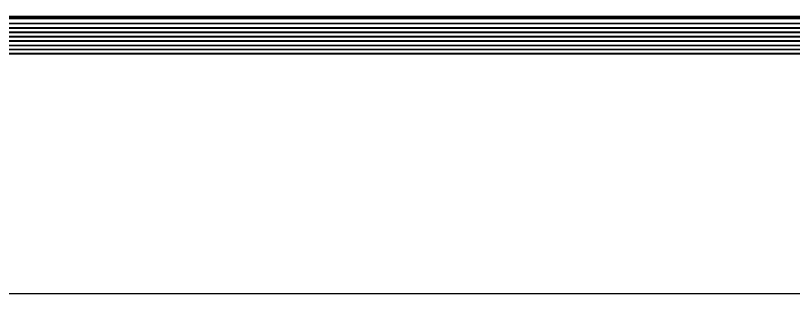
# Model space of a CAD drawing. Header units: inches. Extents: x -11 to 1110, y -7 to 455.
# Drawn here: x 215.1 to 349.4, y -0.1 to 48.1 of the extents above; entities that cross this region are included whole.
import ezdxf

# ---------------------------------------------------------------- set-up
doc = ezdxf.new("R2010")
doc.units = ezdxf.units.IN
doc.layers.add('Board_outline', color=216, linetype='Continuous')
doc.layers.add('Top Layer', color=1, linetype='Continuous')

msp = doc.modelspace()

# ---------------------------------------------------------------- linework, layer by layer
at = {"layer": 'Board_outline'}
msp.add_lwpolyline([(0, 0, 0.254, 0.254, 0), (704, 0, 0.254, 0.254, 0)], format="xyseb", dxfattribs=at)
at = {"layer": 'Top Layer'}
for points in [[(211.83, 47.78, 0.635, 0.635, 0), (641.17, 47.78, 0.635, 0.635, 0)], [(197.34, 45.94, 0.305, 0.305, 0), (678.19, 45.94, 0.305, 0.305, 0)], [(197.72, 46.74, 0.305, 0.305, 0), (678.34, 46.74, 0.305, 0.305, 0)], [(196.33, 44.45, 0.305, 0.305, 0), (673.34, 44.45, 0.305, 0.305, 0)], [(196.94, 45.2, 0.305, 0.305, 0), (677.41, 45.2, 0.305, 0.305, 0)], [(195.57, 42.93, 0.305, 0.305, 0), (670.55, 42.93, 0.305, 0.305, 0)], [(195.94, 43.69, 0.305, 0.305, 0), (670.91, 43.69, 0.305, 0.305, 0)], [(183.13, 41.51, 0.305, 0.305, 0), (669.66, 41.51, 0.305, 0.305, 0)], [(185.65, 42.21, 0.305, 0.305, 0), (670.06, 42.21, 0.305, 0.305, 0)]]:
    msp.add_lwpolyline(points, format="xyseb", dxfattribs=at)

doc.saveas('drawing.dxf')
